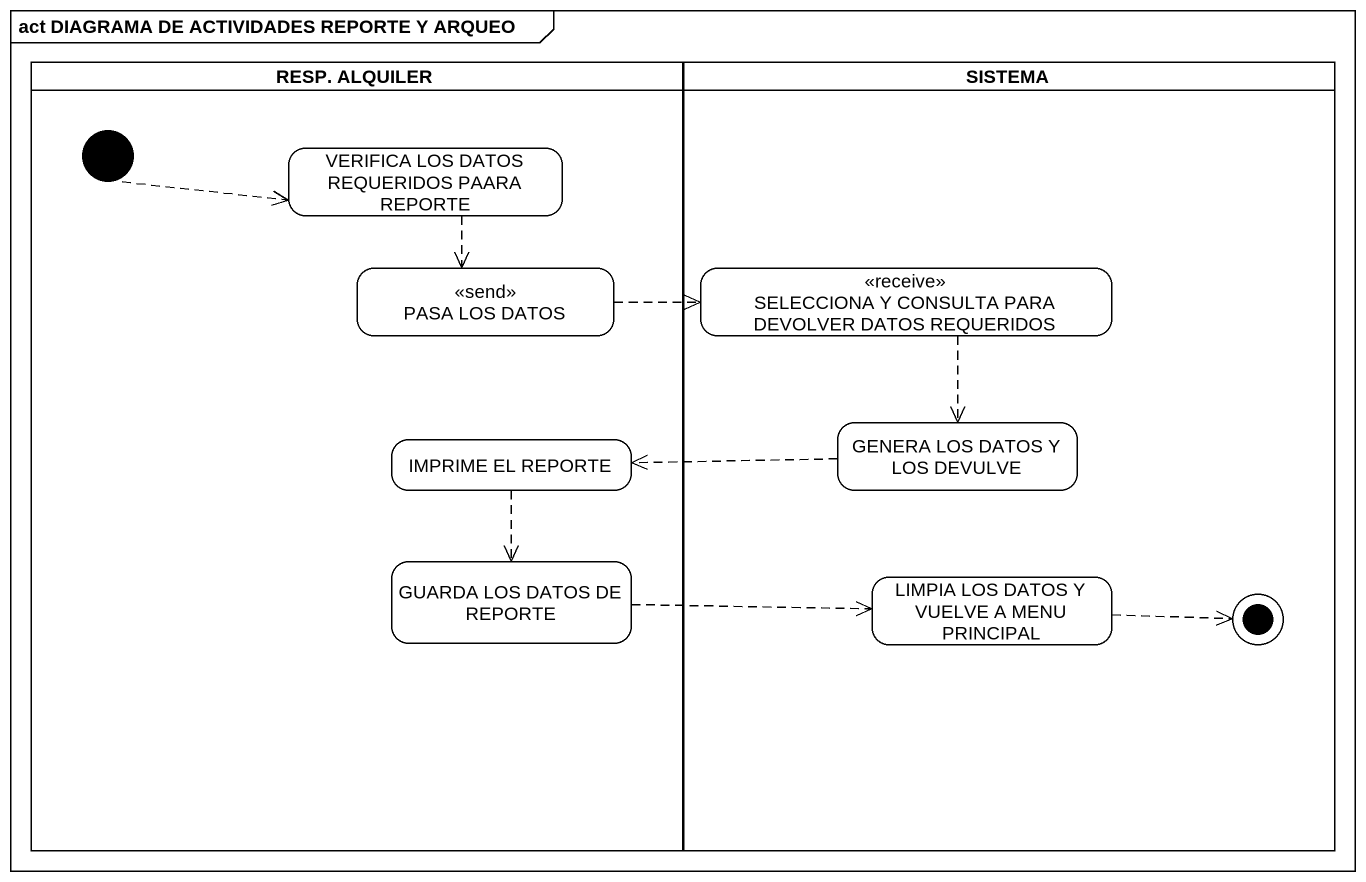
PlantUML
@startuml
mainframe act DIAGRAMA DE ACTIVIDADES REPORTE Y ARQUEO
hide empty description
state "RESP. ALQUILER" as RESP_ALQUILER <<partition>> {
  state "VERIFICA LOS DATOS REQUERIDOS PAARA REPORTE" as VERIFICA_LOS_DATOS
  state "PASA LOS DATOS" as PASA_LOS_DATOS <<send>>
  state "IMPRIME EL REPORTE" as IMPRIME_EL_REPORTE
  state "GUARDA LOS DATOS DE REPORTE" as GUARDA_LOS_DATOS_DE_REPORTE
  [*] -right[dashed]-> VERIFICA_LOS_DATOS
}
state SISTEMA <<partition>> {
  state "SELECCIONA Y CONSULTA PARA DEVOLVER DATOS REQUERIDOS" as SELECCIONA_Y_CONSULTA_PARA <<receive>>
  state "GENERA LOS DATOS Y LOS DEVULVE" as GENERA_LOS_DATOS_Y_LOS
  state "LIMPIA LOS DATOS Y VUELVE A MENU PRINCIPAL" as LIMPIA_LOS_DATOS_Y_VUELVE_A
  LIMPIA_LOS_DATOS_Y_VUELVE_A -right[dashed]-> [*]
}
VERIFICA_LOS_DATOS -[dashed]-> PASA_LOS_DATOS
PASA_LOS_DATOS -right[dashed]-> SELECCIONA_Y_CONSULTA_PARA
SELECCIONA_Y_CONSULTA_PARA -[dashed]-> GENERA_LOS_DATOS_Y_LOS
IMPRIME_EL_REPORTE -[dashed]-> GUARDA_LOS_DATOS_DE_REPORTE
GENERA_LOS_DATOS_Y_LOS -left[dashed]-> IMPRIME_EL_REPORTE
GUARDA_LOS_DATOS_DE_REPORTE -right[dashed]-> LIMPIA_LOS_DATOS_Y_VUELVE_A
@enduml
